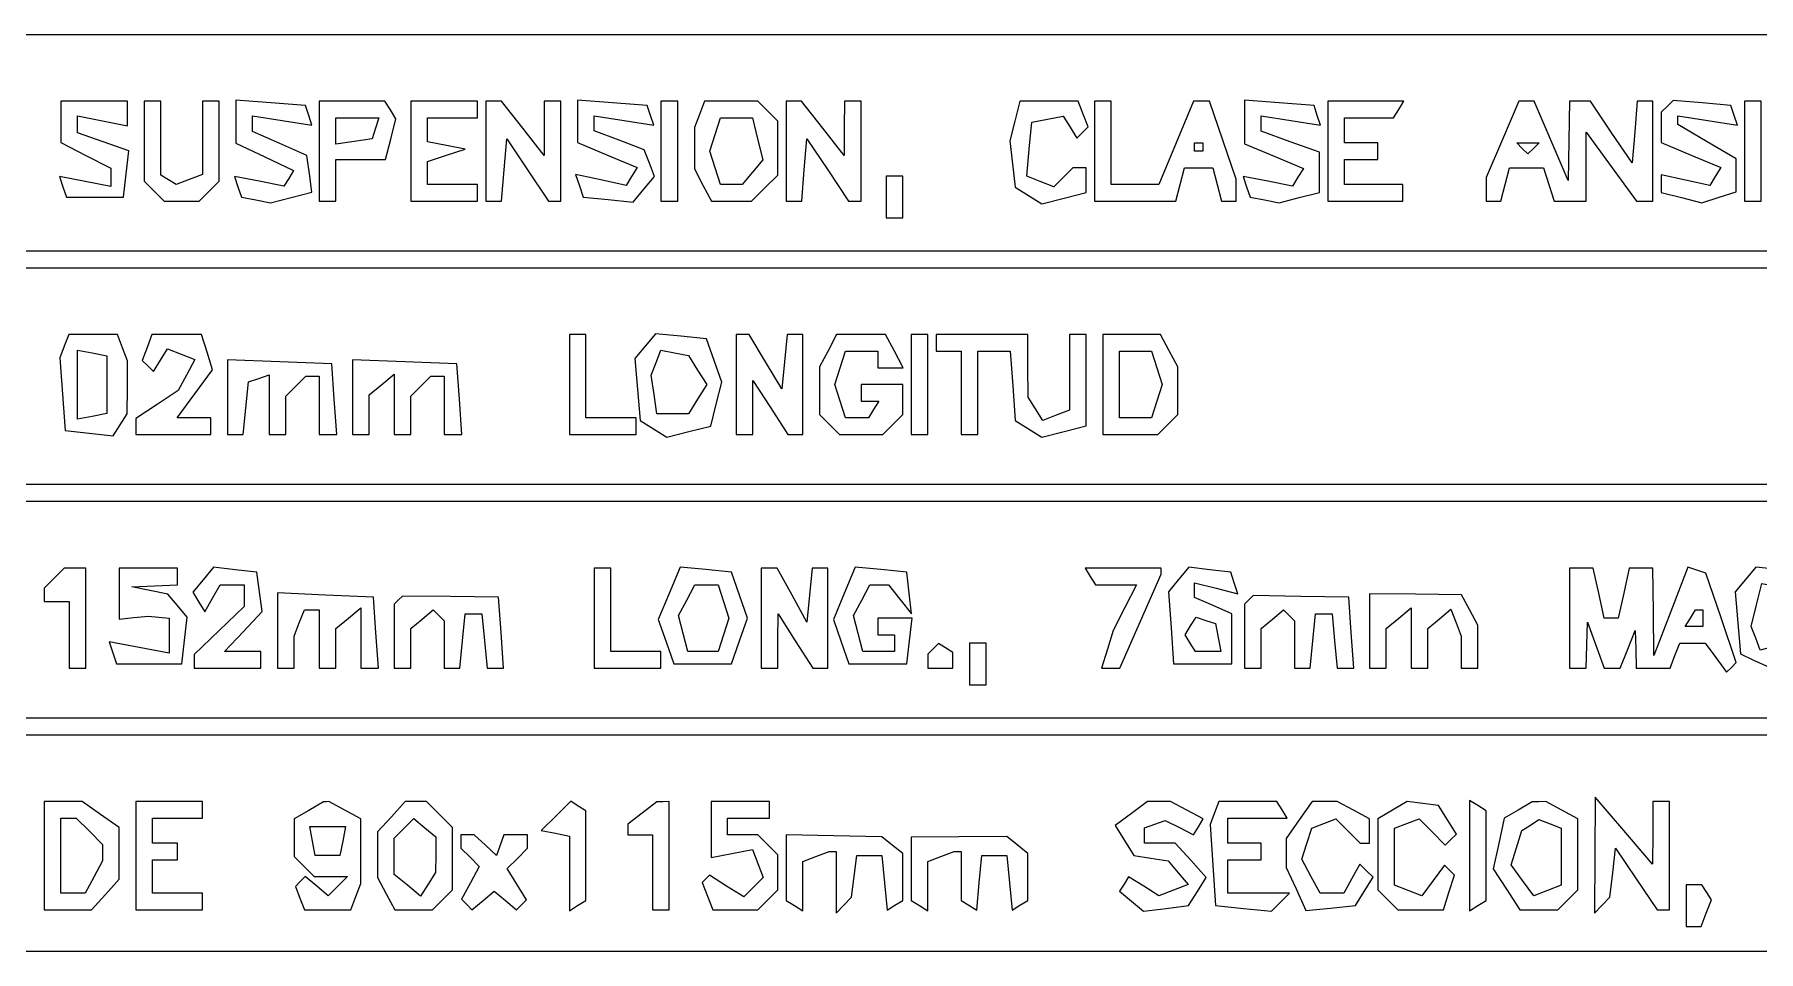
# Paper-space layout 'AN-06-DGE-026' of a CAD drawing. Header units: metres, sheet in millimetres. Extents: x 12 to 193, y 4 to 291.
# Drawn here: x 96.11 to 121.99, y 65.27 to 79.03 of the extents above; entities that cross this region are included whole.
import ezdxf

# ---------------------------------------------------------------- set-up
doc = ezdxf.new("R2010")
doc.units = ezdxf.units.M
doc.layers.add('DGE_CONTORNOS', color=7, linetype='Continuous', lineweight=0)
doc.layers.add('DGE_DATOS', color=7, linetype='Continuous', lineweight=0)

# ---------------------------------------------------------------- blocks, each defined once
blk = doc.blocks.new('LP_REF_DGE_MT_026')
at = {"layer": 'DGE_CONTORNOS'}
for points in [[(180.231, 77.407), (180.231, 75.78), (120.847, 75.78), (61.464, 75.78), (61.464, 77.407), (61.464, 79.034), (120.847, 79.034), (180.231, 79.034)], [(96.505, 77.723), (96.505, 77.414), (96.881, 77.219), (97.256, 77.025), (97.256, 76.888), (97.256, 76.75), (96.871, 76.827), (96.485, 76.904), (96.537, 76.749), (96.589, 76.594), (97.017, 76.594), (97.444, 76.594), (97.484, 76.941), (97.524, 77.289), (97.14, 77.423), (96.756, 77.557), (96.756, 77.685), (96.756, 77.814), (97.131, 77.739), (97.507, 77.664), (97.507, 77.848), (97.507, 78.033), (97.006, 78.033), (96.505, 78.033)], [(97.757, 77.432), (97.757, 76.831), (97.907, 76.681), (98.057, 76.531), (98.32, 76.531), (98.583, 76.531), (98.733, 76.681), (98.883, 76.831), (98.883, 77.432), (98.883, 78.033), (98.758, 78.033), (98.633, 78.033), (98.633, 77.483), (98.633, 76.933), (98.434, 76.857), (98.235, 76.781), (98.121, 76.851), (98.007, 76.921), (98.007, 77.477), (98.007, 78.033), (97.882, 78.033), (97.757, 78.033)], [(99.134, 77.725), (99.134, 77.403), (99.566, 77.197), (99.999, 76.99), (99.927, 76.873), (99.854, 76.756), (99.484, 76.83), (99.114, 76.904), (99.165, 76.749), (99.217, 76.594), (99.435, 76.551), (99.654, 76.509), (99.965, 76.587), (100.276, 76.665), (100.237, 76.942), (100.197, 77.219), (99.791, 77.398), (99.384, 77.577), (99.384, 77.696), (99.384, 77.815), (99.83, 77.743), (100.276, 77.671), (100.227, 77.82), (100.178, 77.97), (99.656, 78.009), (99.134, 78.047)], [(100.385, 77.282), (100.385, 76.531), (100.51, 76.531), (100.635, 76.531), (100.635, 76.844), (100.635, 77.157), (101.008, 77.157), (101.382, 77.157), (101.458, 77.463), (101.535, 77.768), (101.453, 77.901), (101.372, 78.033), (100.878, 78.033), (100.385, 78.033)], [(101.762, 77.282), (101.762, 76.531), (102.262, 76.531), (102.763, 76.531), (102.763, 76.656), (102.763, 76.781), (102.388, 76.781), (102.012, 76.781), (102.012, 76.955), (102.012, 77.128), (102.294, 77.221), (102.575, 77.314), (102.294, 77.369), (102.012, 77.425), (102.012, 77.604), (102.012, 77.783), (102.388, 77.783), (102.763, 77.783), (102.763, 77.908), (102.763, 78.033), (102.262, 78.033), (101.762, 78.033)], [(102.888, 77.282), (102.888, 76.531), (103.006, 76.531), (103.123, 76.531), (103.162, 77), (103.201, 77.47), (103.514, 77.002), (103.827, 76.534), (103.921, 76.533), (104.014, 76.531), (104.014, 77.282), (104.014, 78.033), (103.889, 78.033), (103.764, 78.033), (103.763, 77.626), (103.761, 77.219), (103.441, 77.626), (103.12, 78.033), (103.004, 78.033), (102.888, 78.033)], [(104.265, 77.729), (104.265, 77.411), (104.712, 77.224), (105.159, 77.037), (105.075, 76.902), (104.992, 76.767), (104.613, 76.85), (104.235, 76.933), (104.291, 76.763), (104.347, 76.594), (104.723, 76.556), (105.1, 76.518), (105.259, 76.711), (105.419, 76.903), (105.342, 77.104), (105.265, 77.304), (104.89, 77.446), (104.515, 77.587), (104.515, 77.701), (104.515, 77.815), (104.961, 77.743), (105.408, 77.671), (105.358, 77.82), (105.309, 77.97), (104.787, 78.009), (104.265, 78.047)], [(105.516, 77.282), (105.516, 76.531), (105.641, 76.531), (105.767, 76.531), (105.767, 77.282), (105.767, 78.033), (105.641, 78.033), (105.516, 78.033)], [(106.093, 77.835), (106.017, 77.637), (106.017, 77.326), (106.017, 77.015), (106.146, 76.773), (106.276, 76.531), (106.576, 76.531), (106.875, 76.531), (107.072, 76.728), (107.268, 76.924), (107.268, 77.328), (107.268, 77.733), (107.118, 77.883), (106.968, 78.033), (106.568, 78.033), (106.169, 78.033)], [(107.394, 77.282), (107.394, 76.531), (107.511, 76.531), (107.629, 76.531), (107.668, 77), (107.706, 77.47), (108.019, 77.002), (108.332, 76.534), (108.426, 76.533), (108.52, 76.531), (108.52, 77.282), (108.52, 78.033), (108.395, 78.033), (108.27, 78.033), (108.268, 77.626), (108.267, 77.219), (107.946, 77.626), (107.626, 78.033), (107.51, 78.033), (107.394, 78.033)], [(110.828, 77.735), (110.753, 77.437), (110.794, 77.091), (110.835, 76.744), (111.035, 76.619), (111.234, 76.494), (111.567, 76.578), (111.899, 76.661), (111.899, 76.846), (111.899, 77.032), (111.799, 77.032), (111.699, 77.032), (111.557, 76.89), (111.415, 76.748), (111.211, 76.826), (111.007, 76.905), (111.046, 77.311), (111.085, 77.718), (111.321, 77.763), (111.556, 77.807), (111.658, 77.642), (111.76, 77.477), (111.845, 77.562), (111.93, 77.647), (111.856, 77.84), (111.782, 78.033), (111.342, 78.033), (110.902, 78.033)], [(112.024, 77.282), (112.024, 76.531), (112.635, 76.531), (113.246, 76.531), (113.312, 76.781), (113.377, 77.032), (113.588, 77.032), (113.8, 77.032), (113.865, 76.781), (113.931, 76.531), (114.041, 76.531), (114.152, 76.531), (114.152, 76.697), (114.152, 76.862), (113.952, 77.447), (113.753, 78.033), (113.632, 78.033), (113.512, 78.033), (113.252, 77.407), (112.992, 76.781), (112.633, 76.781), (112.274, 76.781), (112.274, 77.407), (112.274, 78.033), (112.149, 78.033), (112.024, 78.033)], [(114.277, 77.721), (114.277, 77.394), (114.72, 77.209), (115.163, 77.024), (115.08, 76.89), (114.997, 76.756), (114.627, 76.83), (114.257, 76.904), (114.308, 76.749), (114.36, 76.594), (114.579, 76.551), (114.797, 76.509), (115.1, 76.585), (115.403, 76.661), (115.403, 76.963), (115.403, 77.266), (114.965, 77.424), (114.527, 77.583), (114.527, 77.699), (114.527, 77.815), (114.973, 77.743), (115.42, 77.671), (115.37, 77.82), (115.321, 77.97), (114.799, 78.009), (114.277, 78.047)], [(115.528, 77.282), (115.528, 76.531), (116.091, 76.531), (116.655, 76.531), (116.655, 76.656), (116.655, 76.781), (116.217, 76.781), (115.779, 76.781), (115.779, 76.969), (115.779, 77.157), (116.029, 77.157), (116.279, 77.157), (116.279, 77.282), (116.279, 77.407), (116.029, 77.407), (115.779, 77.407), (115.779, 77.595), (115.779, 77.783), (116.147, 77.783), (116.515, 77.783), (116.592, 77.908), (116.669, 78.033), (116.099, 78.033), (115.528, 78.033)], [(118.152, 77.459), (117.906, 76.886), (117.906, 76.708), (117.906, 76.531), (118.017, 76.531), (118.127, 76.531), (118.193, 76.781), (118.258, 77.032), (118.512, 77.032), (118.765, 77.032), (118.845, 76.781), (118.924, 76.531), (119.166, 76.531), (119.408, 76.531), (119.408, 77.05), (119.408, 77.57), (119.784, 77.05), (120.16, 76.531), (120.285, 76.531), (120.409, 76.531), (120.409, 77.282), (120.409, 78.033), (120.292, 78.033), (120.174, 78.033), (120.135, 77.571), (120.096, 77.108), (119.783, 77.57), (119.47, 78.031), (119.314, 78.032), (119.158, 78.033), (119.147, 77.438), (119.137, 76.844), (118.882, 77.438), (118.626, 78.033), (118.512, 78.033), (118.398, 78.033)], [(120.624, 77.955), (120.534, 77.866), (120.534, 77.638), (120.534, 77.411), (120.981, 77.224), (121.428, 77.037), (121.345, 76.902), (121.261, 76.767), (120.898, 76.847), (120.534, 76.926), (120.534, 76.794), (120.534, 76.661), (120.838, 76.585), (121.142, 76.508), (121.401, 76.591), (121.661, 76.673), (121.661, 76.919), (121.661, 77.165), (121.223, 77.424), (120.785, 77.682), (120.785, 77.749), (120.785, 77.815), (121.231, 77.743), (121.677, 77.671), (121.628, 77.82), (121.579, 77.97), (121.146, 78.008), (120.713, 78.045)], [(121.786, 77.282), (121.786, 76.531), (121.911, 76.531), (122.036, 76.531), (122.036, 77.282), (122.036, 78.033), (121.911, 78.033), (121.786, 78.033)], [(101.231, 77.626), (101.179, 77.47), (100.907, 77.43), (100.635, 77.39), (100.635, 77.586), (100.635, 77.783), (100.959, 77.783), (101.282, 77.783)], [(106.967, 77.468), (107.046, 77.154), (106.892, 76.967), (106.737, 76.781), (106.573, 76.781), (106.409, 76.781), (106.33, 77.032), (106.25, 77.282), (106.33, 77.532), (106.409, 77.783), (106.649, 77.783), (106.888, 77.783)], [(113.651, 77.345), (113.651, 77.282), (113.588, 77.282), (113.526, 77.282), (113.526, 77.345), (113.526, 77.407), (113.588, 77.407), (113.651, 77.407)], [(118.615, 77.324), (118.532, 77.24), (118.448, 77.324), (118.365, 77.407), (118.532, 77.407), (118.699, 77.407)], [(108.895, 76.594), (108.895, 76.281), (109.02, 76.281), (109.146, 76.281), (109.146, 76.594), (109.146, 76.907), (109.02, 76.907), (108.895, 76.907)], [(180.231, 73.903), (180.231, 72.276), (120.847, 72.276), (61.464, 72.276), (61.464, 73.903), (61.464, 75.53), (120.847, 75.53), (180.231, 75.53)], [(96.556, 74.355), (96.49, 74.182), (96.529, 73.636), (96.568, 73.089), (96.93, 73.048), (97.292, 73.007), (97.397, 73.173), (97.503, 73.34), (97.505, 73.736), (97.507, 74.133), (97.431, 74.331), (97.355, 74.529), (96.989, 74.529), (96.623, 74.529)], [(97.194, 73.778), (97.194, 73.343), (96.975, 73.301), (96.756, 73.259), (96.756, 73.778), (96.756, 74.297), (96.975, 74.254), (97.194, 74.212)], [(97.8, 74.335), (97.726, 74.142), (97.811, 74.058), (97.896, 73.973), (98.001, 74.144), (98.107, 74.315), (98.313, 74.236), (98.519, 74.157), (98.393, 73.922), (98.268, 73.688), (97.95, 73.48), (97.632, 73.271), (97.632, 73.149), (97.632, 73.027), (98.195, 73.027), (98.758, 73.027), (98.758, 73.152), (98.758, 73.277), (98.504, 73.277), (98.25, 73.277), (98.517, 73.638), (98.784, 73.999), (98.7, 74.264), (98.616, 74.529), (98.245, 74.529), (97.874, 74.529)], [(104.14, 73.778), (104.14, 73.027), (104.64, 73.027), (105.141, 73.027), (105.141, 73.152), (105.141, 73.277), (104.765, 73.277), (104.39, 73.277), (104.39, 73.903), (104.39, 74.529), (104.265, 74.529), (104.14, 74.529)], [(105.279, 74.356), (105.125, 74.171), (105.164, 73.705), (105.203, 73.24), (105.403, 73.115), (105.603, 72.99), (105.933, 73.073), (106.263, 73.156), (106.346, 73.484), (106.428, 73.813), (106.314, 74.139), (106.2, 74.466), (105.816, 74.504), (105.432, 74.541)], [(106.065, 73.997), (106.203, 73.778), (106.065, 73.559), (105.927, 73.34), (105.69, 73.34), (105.454, 73.34), (105.413, 73.63), (105.371, 73.921), (105.443, 74.109), (105.516, 74.297), (105.721, 74.256), (105.927, 74.216)], [(106.643, 73.778), (106.643, 73.027), (106.768, 73.027), (106.893, 73.027), (106.895, 73.434), (106.897, 73.84), (107.158, 73.434), (107.418, 73.027), (107.531, 73.027), (107.644, 73.027), (107.644, 73.778), (107.644, 74.529), (107.527, 74.529), (107.409, 74.529), (107.37, 74.122), (107.331, 73.715), (107.085, 74.122), (106.839, 74.529), (106.741, 74.529), (106.643, 74.529)], [(108.024, 74.287), (107.894, 74.044), (107.894, 73.686), (107.894, 73.327), (108.044, 73.177), (108.194, 73.027), (108.52, 73.027), (108.845, 73.027), (108.995, 73.177), (109.146, 73.327), (109.146, 73.552), (109.146, 73.778), (108.833, 73.778), (108.52, 73.778), (108.52, 73.653), (108.52, 73.527), (108.652, 73.527), (108.785, 73.527), (108.708, 73.402), (108.63, 73.277), (108.458, 73.277), (108.286, 73.277), (108.207, 73.527), (108.128, 73.778), (108.207, 74.028), (108.286, 74.278), (108.528, 74.278), (108.77, 74.278), (108.77, 74.153), (108.77, 74.028), (108.962, 74.028), (109.154, 74.028), (109.02, 74.278), (108.887, 74.529), (108.52, 74.529), (108.153, 74.529)], [(109.271, 73.778), (109.271, 73.027), (109.396, 73.027), (109.521, 73.027), (109.521, 73.778), (109.521, 74.529), (109.396, 74.529), (109.271, 74.529)], [(109.646, 74.403), (109.646, 74.278), (109.834, 74.278), (110.022, 74.278), (110.022, 73.653), (110.022, 73.027), (110.147, 73.027), (110.272, 73.027), (110.272, 73.653), (110.272, 74.278), (110.515, 74.278), (110.758, 74.278), (110.797, 73.759), (110.835, 73.24), (111.035, 73.115), (111.234, 72.99), (111.567, 73.073), (111.899, 73.157), (111.899, 73.843), (111.899, 74.529), (111.774, 74.529), (111.649, 74.529), (111.649, 73.962), (111.649, 73.394), (111.448, 73.318), (111.248, 73.241), (111.137, 73.415), (111.027, 73.59), (111.025, 74.059), (111.023, 74.529), (110.335, 74.529), (109.646, 74.529)], [(112.149, 73.778), (112.149, 73.027), (112.562, 73.027), (112.975, 73.027), (113.125, 73.177), (113.276, 73.327), (113.276, 73.686), (113.276, 74.044), (113.146, 74.287), (113.016, 74.529), (112.583, 74.529), (112.149, 74.529)], [(99.008, 73.588), (99.008, 73.027), (99.126, 73.027), (99.243, 73.027), (99.282, 73.424), (99.321, 73.821), (99.478, 73.872), (99.634, 73.924), (99.634, 73.475), (99.634, 73.027), (99.759, 73.027), (99.885, 73.027), (99.885, 73.315), (99.885, 73.602), (100.035, 73.753), (100.185, 73.903), (100.285, 73.903), (100.385, 73.903), (100.385, 73.465), (100.385, 73.027), (100.517, 73.027), (100.65, 73.027), (100.611, 73.559), (100.573, 74.091), (99.791, 74.119), (99.008, 74.148)], [(100.886, 73.588), (100.886, 73.027), (101.011, 73.027), (101.136, 73.027), (101.136, 73.324), (101.136, 73.622), (101.324, 73.778), (101.511, 73.934), (101.511, 73.48), (101.511, 73.027), (101.637, 73.027), (101.762, 73.027), (101.762, 73.315), (101.762, 73.602), (101.912, 73.753), (102.062, 73.903), (102.162, 73.903), (102.262, 73.903), (102.262, 73.465), (102.262, 73.027), (102.395, 73.027), (102.527, 73.027), (102.489, 73.559), (102.45, 74.091), (101.668, 74.119), (100.886, 74.148)], [(112.963, 74.028), (113.042, 73.778), (112.963, 73.527), (112.883, 73.277), (112.641, 73.277), (112.4, 73.277), (112.4, 73.778), (112.4, 74.278), (112.641, 74.278), (112.883, 74.278)], [(180.231, 70.399), (180.231, 68.772), (120.847, 68.772), (61.464, 68.772), (61.464, 70.399), (61.464, 72.026), (120.847, 72.026), (180.231, 72.026)], [(96.405, 70.874), (96.255, 70.724), (96.255, 70.624), (96.255, 70.524), (96.443, 70.524), (96.631, 70.524), (96.631, 70.023), (96.631, 69.523), (96.756, 69.523), (96.881, 69.523), (96.881, 70.273), (96.881, 71.024), (96.718, 71.024), (96.556, 71.024)], [(97.382, 70.641), (97.382, 70.258), (97.601, 70.28), (97.82, 70.302), (97.976, 70.288), (98.132, 70.273), (98.132, 70.009), (98.132, 69.745), (97.681, 69.83), (97.23, 69.914), (97.285, 69.75), (97.34, 69.585), (97.83, 69.585), (98.32, 69.585), (98.36, 69.937), (98.401, 70.289), (98.258, 70.461), (98.114, 70.634), (97.842, 70.687), (97.569, 70.74), (97.913, 70.757), (98.258, 70.774), (98.258, 70.899), (98.258, 71.024), (97.82, 71.024), (97.382, 71.024)], [(98.643, 70.848), (98.486, 70.66), (98.577, 70.513), (98.668, 70.366), (98.782, 70.57), (98.896, 70.774), (99.077, 70.774), (99.259, 70.774), (99.259, 70.61), (99.259, 70.445), (98.883, 70.086), (98.508, 69.726), (98.508, 69.624), (98.508, 69.523), (99.008, 69.523), (99.509, 69.523), (99.509, 69.648), (99.509, 69.773), (99.237, 69.773), (98.965, 69.773), (99.247, 70.073), (99.53, 70.374), (99.488, 70.668), (99.447, 70.962), (99.123, 70.999), (98.799, 71.037)], [(104.515, 70.273), (104.515, 69.523), (105.016, 69.523), (105.516, 69.523), (105.516, 69.648), (105.516, 69.773), (105.141, 69.773), (104.765, 69.773), (104.765, 70.399), (104.765, 71.024), (104.64, 71.024), (104.515, 71.024)], [(105.639, 70.644), (105.476, 70.25), (105.593, 69.918), (105.71, 69.585), (106.142, 69.585), (106.574, 69.585), (106.695, 69.929), (106.816, 70.273), (106.696, 70.618), (106.576, 70.962), (106.189, 71), (105.802, 71.038)], [(107.018, 70.273), (107.018, 69.523), (107.143, 69.523), (107.268, 69.523), (107.27, 69.929), (107.273, 70.336), (107.533, 69.929), (107.794, 69.523), (107.906, 69.523), (108.019, 69.523), (108.019, 70.273), (108.019, 71.024), (107.902, 71.024), (107.785, 71.024), (107.745, 70.618), (107.706, 70.211), (107.484, 70.618), (107.262, 71.024), (107.14, 71.024), (107.018, 71.024)], [(108.267, 70.644), (108.104, 70.25), (108.221, 69.918), (108.338, 69.585), (108.773, 69.585), (109.208, 69.585), (109.248, 69.929), (109.287, 70.273), (109.029, 70.273), (108.77, 70.273), (108.77, 70.148), (108.77, 70.023), (108.895, 70.023), (109.02, 70.023), (109.02, 69.898), (109.02, 69.773), (108.785, 69.773), (108.549, 69.773), (108.478, 70.043), (108.408, 70.314), (108.531, 70.544), (108.654, 70.774), (108.792, 70.774), (108.93, 70.774), (109.104, 70.555), (109.278, 70.336), (109.243, 70.649), (109.208, 70.962), (108.819, 71), (108.431, 71.038)], [(111.961, 70.899), (112.039, 70.774), (112.348, 70.774), (112.656, 70.774), (112.481, 70.43), (112.306, 70.086), (112.219, 69.804), (112.132, 69.523), (112.268, 69.523), (112.403, 69.523), (112.714, 70.226), (113.025, 70.93), (113.025, 70.977), (113.025, 71.024), (112.455, 71.024), (111.884, 71.024)], [(113.288, 70.852), (113.135, 70.667), (113.174, 70.126), (113.213, 69.585), (113.651, 69.585), (114.089, 69.585), (114.089, 69.961), (114.089, 70.336), (113.807, 70.46), (113.526, 70.583), (113.526, 70.692), (113.526, 70.801), (113.851, 70.72), (114.176, 70.638), (114.123, 70.8), (114.07, 70.962), (113.756, 70.999), (113.442, 71.037)], [(119.158, 70.273), (119.158, 69.523), (119.283, 69.523), (119.408, 69.523), (119.418, 69.867), (119.428, 70.211), (119.553, 69.867), (119.679, 69.523), (119.798, 69.523), (119.917, 69.523), (120.03, 69.804), (120.143, 70.086), (120.151, 69.804), (120.159, 69.523), (120.413, 69.523), (120.667, 69.523), (120.739, 69.71), (120.811, 69.898), (121.003, 69.898), (121.195, 69.898), (121.355, 69.679), (121.515, 69.46), (121.587, 69.533), (121.66, 69.605), (121.432, 70.276), (121.204, 70.947), (121.068, 70.992), (120.932, 71.038), (120.677, 70.374), (120.422, 69.71), (120.416, 70.367), (120.409, 71.024), (120.231, 71.024), (120.054, 71.024), (119.971, 70.649), (119.889, 70.273), (119.783, 70.273), (119.678, 70.273), (119.596, 70.649), (119.513, 71.024), (119.335, 71.024), (119.158, 71.024)], [(121.798, 70.852), (121.644, 70.666), (121.684, 70.201), (121.723, 69.736), (121.911, 69.648), (122.099, 69.561), (122.383, 69.414), (122.667, 69.267), (122.734, 69.441), (122.801, 69.615), (122.763, 70.288), (122.724, 70.962), (122.338, 70.999), (121.952, 71.037)], [(106.455, 70.524), (106.534, 70.273), (106.455, 70.023), (106.375, 69.773), (106.148, 69.773), (105.921, 69.773), (105.85, 70.043), (105.779, 70.314), (105.903, 70.544), (106.026, 70.774), (106.201, 70.774), (106.375, 70.774)], [(122.512, 70.32), (122.55, 69.931), (122.285, 69.861), (122.021, 69.792), (121.952, 69.971), (121.884, 70.149), (121.964, 70.47), (122.045, 70.791), (122.26, 70.75), (122.474, 70.709)], [(99.759, 70.086), (99.759, 69.523), (99.885, 69.523), (100.01, 69.523), (100.01, 69.763), (100.01, 70.003), (100.086, 70.201), (100.162, 70.399), (100.273, 70.399), (100.385, 70.399), (100.385, 69.961), (100.385, 69.523), (100.51, 69.523), (100.635, 69.523), (100.635, 69.82), (100.635, 70.118), (100.823, 70.273), (101.011, 70.429), (101.011, 69.976), (101.011, 69.523), (101.143, 69.523), (101.276, 69.523), (101.237, 70.054), (101.199, 70.586), (100.479, 70.618), (99.759, 70.65)], [(101.572, 70.543), (101.511, 70.482), (101.511, 70.002), (101.511, 69.523), (101.637, 69.523), (101.762, 69.523), (101.762, 69.82), (101.762, 70.118), (101.93, 70.257), (102.098, 70.396), (102.18, 70.314), (102.262, 70.232), (102.262, 69.877), (102.262, 69.523), (102.38, 69.523), (102.497, 69.523), (102.536, 69.929), (102.575, 70.336), (102.7, 70.336), (102.826, 70.336), (102.865, 69.929), (102.904, 69.523), (103.028, 69.523), (103.153, 69.523), (103.114, 70.054), (103.076, 70.586), (102.354, 70.595), (101.633, 70.603)], [(114.341, 70.546), (114.277, 70.482), (114.277, 70.002), (114.277, 69.523), (114.402, 69.523), (114.527, 69.523), (114.527, 69.82), (114.527, 70.118), (114.695, 70.257), (114.863, 70.396), (114.945, 70.314), (115.028, 70.232), (115.028, 69.877), (115.028, 69.523), (115.145, 69.523), (115.262, 69.523), (115.301, 69.929), (115.341, 70.336), (115.466, 70.336), (115.591, 70.336), (115.63, 69.929), (115.669, 69.523), (115.794, 69.523), (115.918, 69.523), (115.88, 70.054), (115.841, 70.586), (115.123, 70.599), (114.406, 70.611)], [(116.154, 70.081), (116.154, 69.523), (116.279, 69.523), (116.404, 69.523), (116.404, 69.82), (116.404, 70.118), (116.592, 70.273), (116.78, 70.429), (116.78, 69.976), (116.78, 69.523), (116.905, 69.523), (117.03, 69.523), (117.03, 69.82), (117.03, 70.118), (117.203, 70.261), (117.376, 70.405), (117.453, 70.204), (117.531, 70.003), (117.531, 69.763), (117.531, 69.523), (117.656, 69.523), (117.781, 69.523), (117.781, 69.844), (117.781, 70.165), (117.658, 70.394), (117.536, 70.623), (116.845, 70.631), (116.154, 70.639)], [(113.879, 69.981), (113.92, 69.773), (113.73, 69.773), (113.541, 69.773), (113.463, 69.898), (113.386, 70.023), (113.467, 70.155), (113.549, 70.287), (113.694, 70.238), (113.839, 70.19)], [(121.16, 70.273), (121.16, 70.148), (121.027, 70.148), (120.895, 70.148), (120.972, 70.273), (121.05, 70.399), (121.105, 70.399), (121.16, 70.399)], [(109.601, 69.811), (109.521, 69.731), (109.521, 69.627), (109.521, 69.523), (109.709, 69.523), (109.897, 69.523), (109.897, 69.64), (109.897, 69.758), (109.789, 69.825), (109.681, 69.891)], [(110.147, 69.585), (110.147, 69.272), (110.272, 69.272), (110.397, 69.272), (110.397, 69.585), (110.397, 69.898), (110.272, 69.898), (110.147, 69.898)], [(180.231, 66.894), (180.231, 65.267), (120.847, 65.267), (61.464, 65.267), (61.464, 66.894), (61.464, 68.521), (120.847, 68.521), (180.231, 68.521)], [(119.538, 66.713), (119.533, 65.843), (119.649, 65.962), (119.764, 66.081), (119.805, 66.449), (119.846, 66.818), (120.159, 66.356), (120.472, 65.895), (120.566, 65.894), (120.659, 65.893), (120.659, 66.707), (120.659, 67.52), (120.534, 67.52), (120.409, 67.52), (120.407, 67.051), (120.405, 66.581), (119.974, 67.082), (119.542, 67.583)], [(96.255, 66.707), (96.255, 65.893), (96.611, 65.893), (96.967, 65.893), (97.174, 66.122), (97.382, 66.351), (97.382, 66.741), (97.382, 67.13), (97.103, 67.325), (96.825, 67.52), (96.54, 67.52), (96.255, 67.52)], [(97.632, 66.707), (97.632, 65.893), (98.132, 65.893), (98.633, 65.893), (98.633, 66.018), (98.633, 66.143), (98.258, 66.143), (97.882, 66.143), (97.882, 66.394), (97.882, 66.644), (98.07, 66.644), (98.258, 66.644), (98.258, 66.769), (98.258, 66.894), (98.07, 66.894), (97.882, 66.894), (97.882, 67.082), (97.882, 67.27), (98.258, 67.27), (98.633, 67.27), (98.633, 67.395), (98.633, 67.52), (98.132, 67.52), (97.632, 67.52)], [(100.229, 67.385), (100.01, 67.257), (100.01, 66.976), (100.01, 66.694), (100.16, 66.544), (100.31, 66.394), (100.56, 66.394), (100.811, 66.394), (100.666, 66.249), (100.521, 66.104), (100.348, 66.248), (100.174, 66.392), (100.101, 66.318), (100.027, 66.244), (100.094, 66.069), (100.162, 65.893), (100.51, 65.893), (100.859, 65.893), (100.935, 66.091), (101.011, 66.289), (101.011, 66.775), (101.011, 67.261), (100.769, 67.391), (100.527, 67.52), (100.487, 67.516), (100.448, 67.512)], [(101.468, 67.291), (101.261, 67.062), (101.261, 66.72), (101.261, 66.377), (101.391, 66.135), (101.52, 65.893), (101.804, 65.893), (102.087, 65.893), (102.237, 66.043), (102.388, 66.193), (102.388, 66.66), (102.388, 67.127), (102.191, 67.323), (101.994, 67.52), (101.835, 67.52), (101.675, 67.52)], [(103.94, 67.302), (103.719, 67.082), (103.93, 67.042), (104.14, 67.001), (104.14, 66.44), (104.14, 65.878), (104.265, 65.956), (104.39, 66.033), (104.39, 66.707), (104.39, 67.38), (104.275, 67.451), (104.16, 67.522)], [(105.235, 67.346), (105.016, 67.18), (105.016, 67.1), (105.016, 67.019), (105.203, 67.019), (105.391, 67.019), (105.391, 66.456), (105.391, 65.893), (105.516, 65.893), (105.641, 65.893), (105.641, 66.707), (105.641, 67.52), (105.548, 67.516), (105.454, 67.512)], [(106.267, 67.099), (106.267, 66.679), (106.578, 66.738), (106.89, 66.798), (106.971, 66.587), (107.051, 66.377), (106.906, 66.232), (106.762, 66.087), (106.502, 66.249), (106.243, 66.411), (106.189, 66.358), (106.136, 66.304), (106.215, 66.099), (106.294, 65.893), (106.631, 65.893), (106.968, 65.893), (107.118, 66.043), (107.268, 66.193), (107.268, 66.456), (107.268, 66.719), (107.118, 66.869), (106.968, 67.019), (106.743, 67.019), (106.517, 67.019), (106.517, 67.145), (106.517, 67.27), (106.83, 67.27), (107.143, 67.27), (107.143, 67.395), (107.143, 67.52), (106.705, 67.52), (106.267, 67.52)], [(112.58, 67.34), (112.337, 67.159), (112.475, 66.933), (112.613, 66.707), (112.873, 66.668), (113.132, 66.629), (113.281, 66.45), (113.429, 66.271), (113.211, 66.188), (112.992, 66.104), (112.764, 66.246), (112.536, 66.389), (112.469, 66.28), (112.402, 66.172), (112.581, 66.023), (112.76, 65.875), (113.099, 65.915), (113.438, 65.956), (113.571, 66.167), (113.703, 66.379), (113.47, 66.637), (113.237, 66.894), (113.006, 66.894), (112.775, 66.894), (112.775, 67.009), (112.775, 67.124), (112.931, 67.18), (113.088, 67.236), (113.299, 67.127), (113.511, 67.019), (113.584, 67.138), (113.658, 67.257), (113.412, 67.389), (113.167, 67.52), (112.995, 67.52), (112.823, 67.52)], [(113.827, 67.348), (113.761, 67.175), (113.8, 66.566), (113.839, 65.956), (114.261, 65.915), (114.684, 65.875), (114.818, 66.009), (114.953, 66.143), (114.49, 66.143), (114.026, 66.143), (114.026, 66.394), (114.026, 66.644), (114.277, 66.644), (114.527, 66.644), (114.527, 66.769), (114.527, 66.894), (114.277, 66.894), (114.026, 66.894), (114.026, 67.082), (114.026, 67.27), (114.472, 67.27), (114.917, 67.27), (114.84, 67.395), (114.763, 67.52), (114.328, 67.52), (113.893, 67.52)], [(115.097, 67.242), (114.903, 66.964), (114.903, 66.747), (114.903, 66.531), (115.051, 66.206), (115.199, 65.881), (115.57, 65.918), (115.941, 65.956), (116.074, 66.169), (116.208, 66.382), (116.109, 66.481), (116.01, 66.579), (115.888, 66.361), (115.766, 66.143), (115.589, 66.143), (115.412, 66.143), (115.275, 66.398), (115.139, 66.653), (115.213, 66.887), (115.287, 67.121), (115.467, 67.19), (115.646, 67.259), (115.829, 67.077), (116.011, 66.894), (116.082, 66.894), (116.154, 66.894), (116.154, 67.078), (116.154, 67.261), (115.912, 67.391), (115.67, 67.52), (115.481, 67.52), (115.292, 67.52)], [(116.498, 67.387), (116.279, 67.257), (116.279, 66.725), (116.279, 66.193), (116.429, 66.043), (116.58, 65.893), (116.922, 65.893), (117.263, 65.893), (117.346, 66.153), (117.428, 66.413), (117.353, 66.488), (117.278, 66.563), (117.109, 66.333), (116.941, 66.103), (116.735, 66.182), (116.529, 66.261), (116.529, 66.689), (116.529, 67.118), (116.714, 67.188), (116.898, 67.259), (117.095, 67.062), (117.292, 66.864), (117.376, 66.948), (117.459, 67.031), (117.326, 67.244), (117.192, 67.457), (116.955, 67.488), (116.717, 67.518)], [(117.656, 66.707), (117.656, 65.878), (117.781, 65.956), (117.906, 66.033), (117.906, 66.707), (117.906, 67.38), (117.781, 67.457), (117.656, 67.535)], [(118.385, 67.39), (118.176, 67.268), (118.093, 66.888), (118.009, 66.509), (118.211, 66.201), (118.412, 65.893), (118.697, 65.893), (118.982, 65.893), (119.133, 66.043), (119.283, 66.193), (119.283, 66.727), (119.283, 67.261), (119.041, 67.391), (118.799, 67.52), (118.697, 67.516), (118.594, 67.512)], [(96.935, 67.073), (97.131, 66.876), (97.131, 66.752), (97.131, 66.628), (97.002, 66.385), (96.872, 66.143), (96.689, 66.143), (96.505, 66.143), (96.505, 66.707), (96.505, 67.27), (96.622, 67.27), (96.738, 67.27)], [(100.737, 66.926), (100.695, 66.707), (100.51, 66.707), (100.326, 66.707), (100.284, 66.926), (100.242, 67.145), (100.51, 67.145), (100.779, 67.145)], [(102.135, 66.723), (102.133, 66.456), (102.02, 66.277), (101.906, 66.097), (101.709, 66.261), (101.511, 66.424), (101.511, 66.697), (101.511, 66.969), (101.659, 67.117), (101.806, 67.264), (101.972, 67.126), (102.137, 66.989)], [(119.032, 66.689), (119.032, 66.261), (118.827, 66.182), (118.621, 66.103), (118.451, 66.335), (118.28, 66.568), (118.36, 66.825), (118.44, 67.082), (118.569, 67.164), (118.697, 67.247), (118.865, 67.182), (119.032, 67.118)], [(102.513, 66.919), (102.513, 66.819), (102.649, 66.682), (102.786, 66.546), (102.654, 66.298), (102.521, 66.051), (102.599, 65.973), (102.677, 65.895), (102.845, 66.035), (103.013, 66.174), (103.181, 66.035), (103.349, 65.895), (103.424, 65.97), (103.499, 66.045), (103.353, 66.279), (103.207, 66.513), (103.361, 66.666), (103.514, 66.819), (103.514, 66.919), (103.514, 67.019), (103.337, 67.019), (103.159, 67.019), (103.102, 66.863), (103.045, 66.707), (102.879, 66.863), (102.713, 67.019), (102.613, 67.019), (102.513, 67.019)], [(107.394, 66.526), (107.394, 66.033), (107.519, 65.956), (107.644, 65.878), (107.644, 66.248), (107.644, 66.617), (107.842, 66.693), (108.04, 66.769), (108.092, 66.769), (108.144, 66.769), (108.144, 66.306), (108.144, 65.843), (108.259, 65.962), (108.374, 66.081), (108.415, 66.394), (108.457, 66.707), (108.645, 66.707), (108.833, 66.707), (108.872, 66.297), (108.912, 65.888), (109.029, 65.961), (109.146, 66.033), (109.146, 66.386), (109.146, 66.738), (108.989, 66.864), (108.833, 66.99), (108.113, 67.004), (107.394, 67.018)], [(109.271, 66.508), (109.271, 66.033), (109.396, 65.956), (109.521, 65.878), (109.521, 66.248), (109.521, 66.617), (109.719, 66.693), (109.917, 66.769), (109.969, 66.769), (110.022, 66.769), (110.022, 66.401), (110.022, 66.033), (110.139, 65.961), (110.256, 65.888), (110.295, 66.297), (110.335, 66.707), (110.522, 66.707), (110.71, 66.707), (110.749, 66.297), (110.789, 65.888), (110.906, 65.961), (111.023, 66.033), (111.023, 66.386), (111.023, 66.738), (110.866, 66.867), (110.71, 66.996), (109.99, 66.989), (109.271, 66.982)], [(120.91, 65.956), (120.91, 65.643), (121.021, 65.643), (121.133, 65.643), (121.21, 65.842), (121.286, 66.041), (121.216, 66.155), (121.145, 66.269), (121.027, 66.269), (120.91, 66.269)]]:
    blk.add_lwpolyline(points, close=True, dxfattribs=at)

psp = doc.layouts.new('AN-06-DGE-026')

# ---------------------------------------------------------------- block references
at = {"layer": 'DGE_DATOS'}
psp.add_blockref('LP_REF_DGE_MT_026', (0, 0), dxfattribs=at)

doc.saveas('drawing.dxf')
